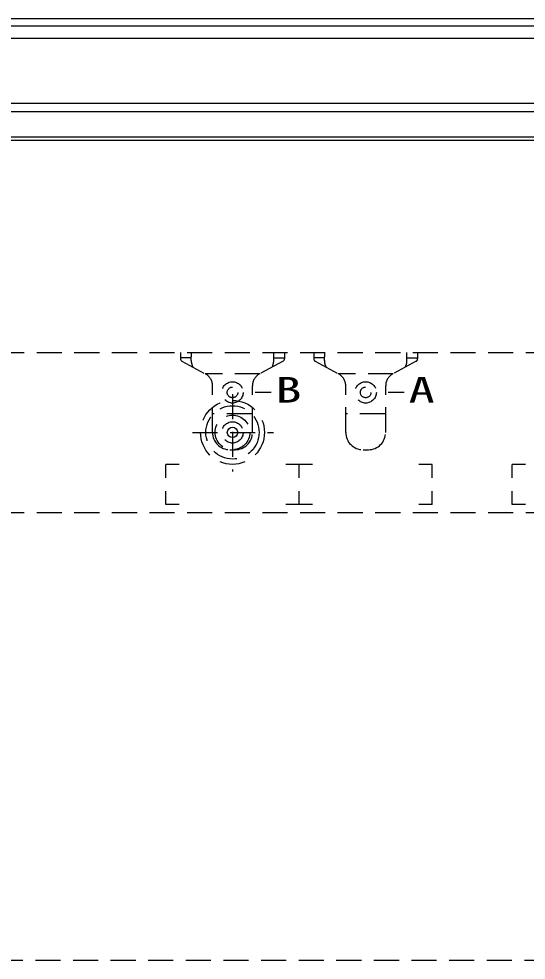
# Model space of a CAD drawing. Units: millimetres, scale not verified. Extents: x -62 to 62, y -116 to 117.
# Drawn here: x -22.55 to -13.03, y 69.76 to 87.41 of the extents above; entities that cross this region are included whole.
import ezdxf
from ezdxf.enums import TextEntityAlignment as Align

# ---------------------------------------------------------------- set-up
doc = ezdxf.new("R2010")
doc.units = ezdxf.units.MM
doc.header["$LTSCALE"] = 0.392256
doc.header["$PDMODE"] = 32
doc.header["$PDSIZE"] = 0.196
doc.linetypes.add('DASHED1', pattern=[1.8, 1.2, -0.6])
doc.layers.add('0-2_GAIKEI', color=1, linetype='Continuous')
doc.styles.add('ＭＳ ゴシック', font='')
doc.styles.get('ＭＳ ゴシック').set_extended_font_data('MS Gothic')

msp = doc.modelspace()

# ---------------------------------------------------------------- linework, layer by layer
at = {"layer": '0-2_GAIKEI', "color": 7}
msp.add_line((-3.2422, 87.4132), (-53.8427, 87.4132), dxfattribs=at)
at = {"layer": '0-2_GAIKEI'}
for p, q in [((-3.3756, 87.2778), (-53.7093, 87.2778)), ((-53.4825, 87.051), (-3.6024, 87.051)), ((-52.0817, 85.8322), (-5.0032, 85.8322)), ((-52.0571, 85.6734), (-5.0278, 85.6734)), ((-5.562, 85.1905), (-51.5229, 85.1905)), ((-5.5767, 85.1307), (-51.5082, 85.1307))]:
    msp.add_line(p, q, dxfattribs=at)
at = {"layer": '0-2_GAIKEI', "linetype": 'DASHED1'}
for p, q in [((-49.0475, 81.1555), (-8.0374, 81.1555)), ((-19.5175, 81.1555), (-19.5175, 81.0356)), ((-19.5175, 81.1555), (-19.5175, 81.0353)), ((-19.3175, 81.0555), (-19.5175, 81.0555)), ((-19.3175, 81.1555), (-19.3175, 81.0755)), ((-19.3175, 81.0055), (-19.3175, 81.0755)), ((-17.7675, 81.0755), (-17.7675, 81.1555)), ((-17.7675, 81.0055), (-17.7675, 81.0755)), ((-17.7675, 81.0555), (-17.5675, 81.0555)), ((-17.5675, 81.1555), (-17.5675, 81.0353)), ((-17.0175, 81.1555), (-17.0175, 81.0356)), ((-17.0175, 81.1555), (-17.0175, 81.0356)), ((-16.8175, 81.0555), (-17.0175, 81.0555)), ((-16.8175, 81.1555), (-16.8175, 81.0755)), ((-16.8175, 81.0055), (-16.8175, 81.0755)), ((-15.2674, 81.0755), (-15.2674, 81.1555)), ((-15.2674, 81.0055), (-15.2674, 81.0755)), ((-15.2674, 81.0555), (-15.0674, 81.0555)), ((-15.0674, 81.1555), (-15.0674, 81.0353)), ((-19.4913, 80.9913), (-19.0484, 80.7514)), ((-17.5936, 80.9913), (-18.0365, 80.7514)), ((-16.9913, 80.9913), (-16.5484, 80.7514)), ((-15.0936, 80.9913), (-15.5365, 80.7514)), ((-18.0261, 80.7555), (-19.0559, 80.7555)), ((-15.5261, 80.7555), (-16.5559, 80.7555)), ((-18.9175, 79.6555), (-18.9175, 80.5316)), ((-18.1675, 79.6555), (-18.1675, 80.5316)), ((-16.4175, 79.6555), (-16.4175, 80.5316)), ((-15.6674, 79.6555), (-15.6674, 80.5316)), ((-18.5425, 80.3747), (-18.5425, 78.9191)), ((-17.8175, 80.4055), (-18.1175, 80.4055)), ((-15.3174, 80.4055), (-15.6174, 80.4055)), ((-18.18, 80.0055), (-18.905, 80.0055)), ((-15.6799, 80.0055), (-16.405, 80.0055)), ((-19.2946, 79.6555), (-17.7722, 79.6555)), ((-18.5925, 79.3305), (-18.4925, 79.3305)), ((-16.0925, 79.3305), (-15.9925, 79.3305)), ((-19.7925, 78.8055), (-19.7925, 79.0555)), ((-19.5425, 79.0555), (-19.7925, 79.0555)), ((-17.2925, 78.8055), (-17.2925, 79.0555)), ((-17.0425, 79.0555), (-17.2925, 79.0555)), ((-13.2924, 78.8055), (-13.2924, 79.0555)), ((-13.0424, 79.0555), (-13.2924, 79.0555)), ((-19.7925, 78.3055), (-19.7925, 78.5555)), ((-17.2925, 78.3055), (-17.2925, 78.5555)), ((-17.2925, 78.3055), (-17.2925, 78.5555)), ((-14.7924, 78.3055), (-14.7924, 78.5555)), ((-13.2924, 78.3055), (-13.2924, 78.5555)), ((-19.5425, 78.3055), (-19.7925, 78.3055)), ((-17.2925, 78.3055), (-17.5425, 78.3055)), ((-17.0425, 78.3055), (-17.2925, 78.3055)), ((-14.7924, 78.3055), (-15.0424, 78.3055)), ((-13.0424, 78.3055), (-13.2924, 78.3055)), ((-49.0475, 78.1555), (-8.0374, 78.1555)), ((-49.0725, 69.7555), (-8.0124, 69.7555))]:
    msp.add_line(p, q, dxfattribs=at)
for points in [[(-17.2925, 78.8055), (-17.2925, 79.0555), (-17.5425, 79.0555)], [(-14.7924, 78.8055), (-14.7924, 79.0555), (-15.0424, 79.0555)]]:
    msp.add_lwpolyline(points, dxfattribs=at)
for centre, radius in [((-18.5425, 80.4055), 0.2), ((-16.0425, 80.4055), 0.2), ((-18.5425, 80.4055), 0.1), ((-16.0425, 80.4055), 0.1), ((-18.5425, 79.6555), 0.6), ((-18.5425, 79.6555), 0.5), ((-18.5425, 79.6555), 0.325), ((-18.5425, 79.6555), 0.2)]:
    msp.add_circle(centre, radius, dxfattribs=at)
for centre, radius, start, end in [((-19.4675, 81.0353), 0.05, 180, 241.55707), ((-19.0675, 81.0055), 0.25, 180, 210.57291), ((-18.0175, 81.0055), 0.25, 329.42709, 0), ((-17.6175, 81.0353), 0.05, 298.44293, 0), ((-16.9675, 81.0353), 0.05, 180, 241.55707), ((-16.5675, 81.0055), 0.25, 180, 210.57291), ((-15.5174, 81.0055), 0.25, 329.42709, 0), ((-15.1174, 81.0353), 0.05, 298.44293, 0), ((-19.1675, 80.5316), 0.25, 0, 61.55707), ((-17.9175, 80.5316), 0.25, 118.44293, 180), ((-16.6675, 80.5316), 0.25, 0, 61.55707), ((-15.4174, 80.5316), 0.25, 118.44293, 180), ((-18.5925, 79.6555), 0.325, 180, 270), ((-18.4925, 79.6555), 0.325, 270, 0), ((-16.0925, 79.6555), 0.325, 180, 270), ((-15.9925, 79.6555), 0.325, 270, 0)]:
    msp.add_arc(centre, radius, start, end, dxfattribs=at)
at = {"layer": '0-2_GAIKEI'}
msp.add_point((-18.5425, 79.6555), dxfattribs=at)

# ---------------------------------------------------------------- texts
at = {"layer": '0-2_GAIKEI', "style": 'ＭＳ ゴシック', "width": 1.5}
for s, p in [('B', (-17.7365, 80.0707)), ('A', (-15.2365, 80.0707))]:
    msp.add_text(s, height=0.4803, dxfattribs=at).set_placement(p, align=Align.BOTTOM_LEFT)

doc.saveas('drawing.dxf')
